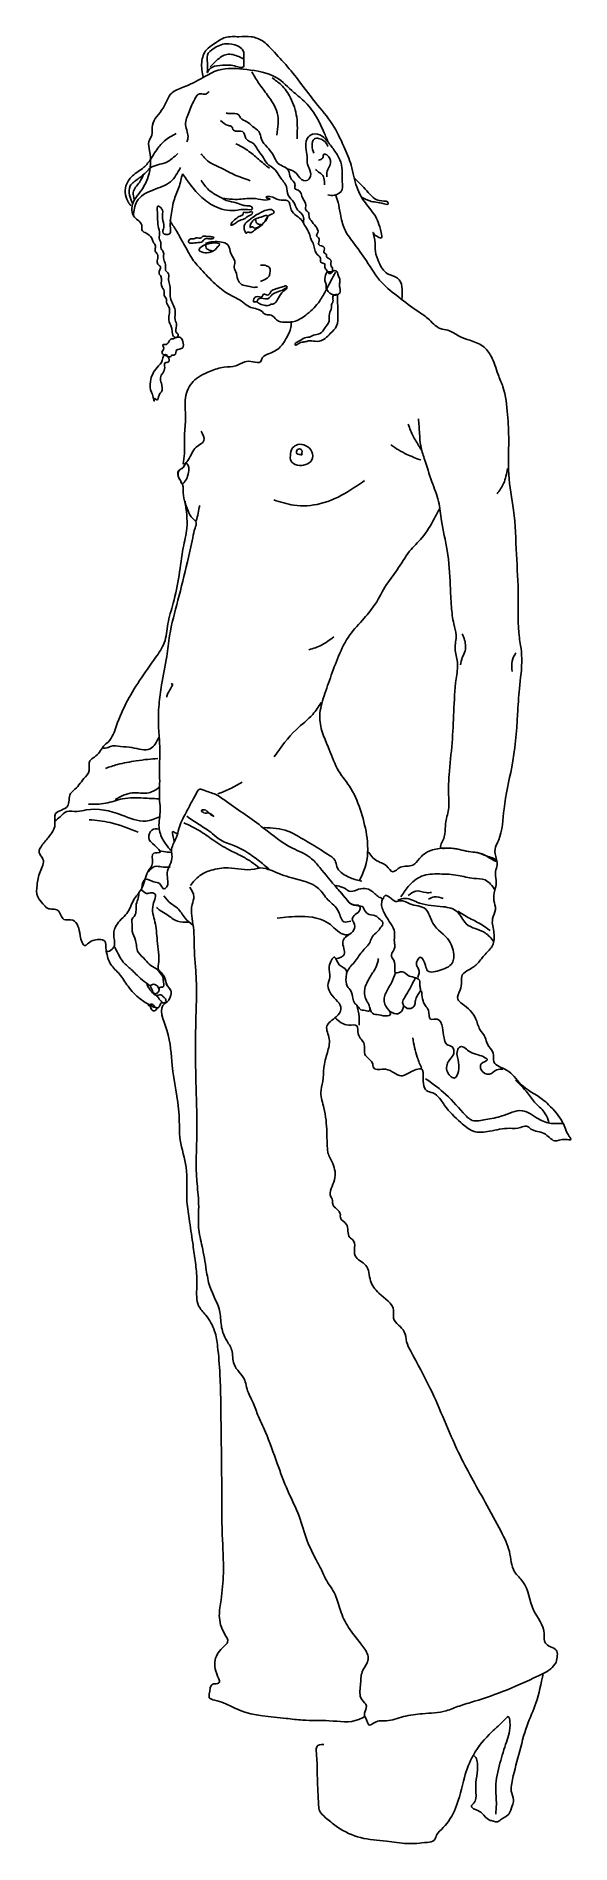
# Model space of a CAD drawing. Header units: centimetres. Extents: x -41909 to -41857, y -711 to -535.
import ezdxf

# ---------------------------------------------------------------- set-up
doc = ezdxf.new("R2010")
doc.units = ezdxf.units.CM
doc.header["$LTSCALE"] = 12
doc.header["$MEASUREMENT"] = 0

msp = doc.modelspace()

# ---------------------------------------------------------------- linework, layer by layer
for points in [[(-41893.01, -538.62), (-41893.15, -537.15), (-41892.66, -535.89), (-41892.03, -535.4), (-41890.84, -534.71), (-41889.51, -534.64), (-41888.33, -534.64), (-41887.21, -535.05), (-41886.23, -535.96), (-41884.76, -537.57), (-41882.03, -541.06), (-41880.36, -543.22), (-41879.24, -545.39), (-41878.54, -547.2), (-41878.26, -548.32), (-41877.56, -550.28), (-41876.23, -552.09), (-41875.6, -553.77), (-41875.6, -554.33), (-41875.81, -554.26), (-41876.3, -553.91), (-41876.37, -553.77), (-41876.23, -554.54), (-41876.16, -555.65), (-41875.81, -556.7), (-41874.97, -557.82), (-41874, -558.24), (-41873.57, -560.33)], [(-41892.31, -537.57), (-41891.68, -536.94), (-41890.7, -536.38), (-41889.51, -536.59), (-41889.1, -536.8)], [(-41898.04, -554.33), (-41898.6, -553.84), (-41898.95, -553.63), (-41899.02, -553.07), (-41899.72, -552.3), (-41899.86, -550.84), (-41899.3, -550), (-41898.39, -548.32), (-41898.25, -545.81), (-41898.32, -544.9), (-41898.04, -544.27), (-41897.97, -543.29), (-41896.93, -541.62), (-41896.09, -540.15), (-41894.97, -539.59), (-41893.01, -538.62), (-41891.54, -537.92), (-41888.75, -537.85), (-41885.88, -538.62), (-41884.13, -540.08), (-41883.01, -541.06), (-41881.83, -542.67), (-41881.2, -543.99), (-41880.75, -545.01)], [(-41885.81, -544.26), (-41885.77, -542.09), (-41886.72, -540.34), (-41887.56, -539.2), (-41888.25, -538.09)], [(-41883.83, -544.64), (-41883.86, -542.51), (-41884.47, -540.61), (-41885.39, -539.35), (-41886.27, -538.66)], [(-41894.62, -544.91), (-41894.5, -544.57), (-41894.73, -543.27), (-41894.39, -541.98), (-41894.12, -541.29), (-41893.89, -540.87), (-41893.67, -540.45), (-41893.25, -540.22), (-41892.79, -540.26), (-41892.44, -540)], [(-41895.04, -548.04), (-41894.24, -549.13), (-41893.15, -550.35), (-41891.68, -551.31), (-41889.66, -551.61), (-41888.94, -551.52), (-41888.19, -551.44), (-41888.23, -551.31), (-41888.48, -551.19), (-41889.03, -551.14), (-41889.78, -550.89), (-41890.75, -550.64), (-41891.09, -550.47), (-41890.42, -550.51), (-41888.73, -550.47), (-41887.6, -550.51), (-41886.59, -550.56), (-41886.46, -550.51), (-41886.76, -550.43), (-41886.84, -550.35), (-41886.5, -550.26), (-41885.58, -550.6), (-41884.74, -550.68), (-41884.4, -551.56), (-41883.31, -552.66), (-41883.01, -553.2), (-41882.63, -553.88), (-41882.46, -554.46), (-41882.25, -554.84), (-41881.92, -555.85), (-41881.54, -556.31), (-41881.5, -556.69), (-41881.12, -556.86), (-41881.12, -557.19), (-41880.91, -557.49), (-41880.78, -557.74), (-41880.45, -557.74), (-41880.36, -557.49), (-41880.4, -557.19), (-41880.49, -557.07), (-41880.53, -556.48), (-41880.91, -556.19), (-41880.99, -555.89), (-41881.16, -555.77), (-41881.16, -555.26), (-41881.71, -554.97), (-41881.67, -554.42), (-41881.92, -554.04), (-41881.79, -553.79), (-41882, -553.2), (-41882.46, -552.61), (-41882.63, -552.32), (-41882.72, -551.82), (-41882.97, -551.56), (-41882.97, -551.1), (-41883.26, -550.47), (-41883.73, -549.63), (-41884.02, -549.51), (-41884.02, -549.13), (-41884.48, -548.41), (-41884.65, -547.74), (-41885.66, -547.03), (-41886.17, -546.19), (-41886.76, -545.43), (-41887.3, -544.67), (-41887.56, -543.92), (-41888.19, -543.41), (-41888.73, -542.95), (-41889.36, -542.57), (-41889.53, -542.28), (-41890.42, -542.15), (-41890.75, -542.11)], [(-41895.65, -544.11), (-41896.79, -544.83), (-41897.63, -545.82), (-41898.11, -546.58)], [(-41891.3, -542.82), (-41890.54, -543.33), (-41890.25, -543.41), (-41890.04, -543.79), (-41889.15, -543.92), (-41888.82, -544.59), (-41888.06, -545.13), (-41887.68, -545.68), (-41887.22, -546.31), (-41886.76, -547.03), (-41885.96, -547.66), (-41885.49, -548.37), (-41884.86, -549.3), (-41884.69, -550.14), (-41884.15, -550.85), (-41883.77, -551.56), (-41883.22, -552.19), (-41883.21, -552.81)], [(-41880.8, -550.09), (-41880.16, -550.15), (-41879.41, -549.57), (-41879.41, -548.82), (-41879.41, -547.67), (-41879.64, -546.68), (-41880.22, -545.7), (-41880.91, -544.81), (-41881.38, -544.35), (-41882.3, -544.17), (-41882.82, -544.58), (-41882.94, -545.73), (-41882.82, -546.54)], [(-41895.5, -546.05), (-41896.64, -546.93), (-41898.2, -547.49), (-41898.53, -547.83)], [(-41893.21, -546.09), (-41892.48, -546.85), (-41891.45, -547.39), (-41890, -548.11), (-41888.4, -548.72)], [(-41889.81, -545.1), (-41888.67, -545.75), (-41887.6, -546.62), (-41886.53, -547.5)], [(-41882.19, -546.02), (-41882.36, -545.27), (-41882.13, -544.64), (-41881.72, -544.58), (-41880.91, -545.15), (-41880.8, -545.39)], [(-41880.91, -548.33), (-41880.91, -547.93), (-41880.68, -547.35), (-41880.63, -546.54), (-41881.2, -546.14), (-41881.32, -546.48), (-41881.72, -546.71)], [(-41898.11, -546.58), (-41898.81, -547.41), (-41899.93, -548.25), (-41900.56, -549.23), (-41900.28, -550.91), (-41900.07, -551.18)], [(-41898.53, -547.83), (-41899.37, -548.53), (-41900.14, -549.23), (-41900.21, -550.14), (-41899.93, -550.91)], [(-41895.23, -547.42), (-41896.22, -548.83), (-41897.94, -549.63), (-41899.5, -550.74), (-41899.83, -552.15)], [(-41884.8, -547.55), (-41883.89, -548.03), (-41883.18, -548.71), (-41882.67, -548.58), (-41882.51, -547.91), (-41882.8, -547.11), (-41882.82, -546.54)], [(-41881.15, -549.14), (-41881.15, -548.79), (-41881.32, -548.21), (-41881.72, -547.87), (-41882.01, -547.64)], [(-41898.88, -548.18), (-41899.23, -548.88), (-41899.86, -549.86), (-41899.72, -550.56)], [(-41895.04, -548.04), (-41895.39, -549.37), (-41895.88, -550.7), (-41896.16, -552.3), (-41896.23, -553.14), (-41896.3, -553.91), (-41896.65, -553.98), (-41896.93, -553.84), (-41896.86, -553.28), (-41897, -552.37), (-41897, -551.6), (-41897.2, -551.32), (-41897.41, -551.18), (-41897.48, -551.81), (-41897.41, -553.14), (-41897.27, -553.91), (-41897.29, -554.48), (-41897.15, -554.75), (-41897.15, -555.26), (-41896.91, -555.68), (-41896.87, -556.42), (-41896.68, -556.93), (-41896.68, -557.49), (-41896.4, -557.82), (-41896.4, -558.42), (-41896.26, -558.98), (-41896.22, -560.18), (-41895.75, -561.39), (-41895.75, -562.32), (-41895.61, -562.87), (-41895.61, -563.61), (-41895.47, -563.71), (-41895.47, -563.85), (-41895.52, -563.99), (-41895.8, -564.03), (-41896.03, -563.52), (-41896.12, -563.06), (-41896.36, -562.32), (-41896.36, -561.06), (-41896.59, -560.6), (-41896.59, -560.32), (-41896.82, -559.95), (-41896.82, -559.53), (-41897.1, -558.98), (-41897.15, -558.05), (-41897.33, -557.77), (-41897.19, -557.12), (-41897.43, -556.89), (-41897.47, -555.91), (-41897.7, -555.59), (-41897.66, -555.13), (-41897.89, -554.71), (-41898.04, -554.33)], [(-41891.09, -550.46), (-41892.48, -549.6), (-41893.21, -548.68)], [(-41878.23, -548.45), (-41877, -549.72), (-41875.53, -550.7), (-41874.9, -550.91), (-41874.9, -550.97), (-41875.32, -550.97), (-41876.72, -550.7), (-41877.53, -550.33)], [(-41871.96, -572), (-41871.84, -573.44), (-41871.73, -574.65), (-41871.38, -575.87), (-41870.63, -578.17), (-41869.99, -580.08), (-41869.7, -581.98), (-41869.13, -584.87), (-41868.84, -588.31), (-41868.72, -590.38), (-41868.49, -592.06), (-41868.26, -593.15), (-41868.37, -594.48), (-41868.14, -595.81), (-41868.26, -597.43), (-41868.49, -600.63), (-41868.66, -603.69), (-41868.95, -606.81), (-41869.01, -608.6), (-41869.01, -610.21), (-41869.3, -611.6), (-41869.36, -612.58), (-41869.53, -613.18), (-41869.76, -613.7), (-41869.76, -613.94), (-41869.3, -613.99), (-41867.22, -614.28), (-41865.66, -614.57), (-41864.5, -615.21), (-41864.33, -615.26), (-41864.39, -614.8), (-41864.1, -613.18), (-41863.58, -610.13), (-41862.83, -606.08), (-41862.25, -600.89), (-41862.08, -598.38), (-41861.84, -595.43), (-41861.96, -594.16), (-41862.08, -593.41), (-41862.19, -589.37), (-41862.36, -585.25), (-41862.65, -580.92), (-41863.12, -577.45), (-41863.12, -574.1), (-41863.23, -571.59), (-41863.69, -568.88), (-41864.16, -567.67), (-41864.85, -565.88), (-41865.66, -564.9), (-41866.93, -564.32), (-41867.97, -563.92), (-41869.07, -563.34), (-41869.82, -563.17), (-41871.03, -562.18), (-41872.02, -561.49), (-41873.86, -560.11), (-41875.54, -558.69), (-41877.04, -556.56), (-41878.37, -554.71), (-41879.18, -553.44), (-41879.59, -552), (-41879.82, -550.84), (-41880.05, -550.09)], [(-41896.29, -552.6), (-41895.65, -553.58), (-41895.01, -554.74), (-41894.61, -555.43), (-41894.15, -556.24), (-41893.22, -557.39), (-41891.84, -558.81), (-41890.56, -559.79), (-41889.12, -560.6), (-41888.48, -561.06), (-41887.33, -561.46), (-41886.87, -561.81), (-41886.35, -561.87), (-41885.83, -562.33), (-41885.02, -562.56), (-41883.98, -562.44), (-41882.82, -561.75), (-41881.61, -560.48), (-41880.97, -559.38), (-41880.05, -557.65)], [(-41887.88, -552.48), (-41887.83, -552.78), (-41887.61, -552.97), (-41887.18, -553.02)], [(-41892.78, -554.82), (-41892.03, -554.69), (-41891.22, -554.72), (-41890.6, -554.98), (-41890.28, -555.9), (-41889.9, -556.81), (-41889.98, -557.08), (-41889.82, -557.62), (-41889.63, -558.37), (-41889.25, -558.86), (-41888.63, -559.02), (-41888.02, -559.15), (-41887.69, -559.1)], [(-41892.76, -555.01), (-41892.73, -555.28), (-41892.43, -555.5), (-41892.08, -555.6)], [(-41887.4, -558.56), (-41886.83, -558.29), (-41886.56, -558.05), (-41886.48, -557.73), (-41886.51, -557.24), (-41886.83, -557.03), (-41887.4, -556.97)], [(-41887.72, -560.5), (-41887.58, -560.26), (-41886.67, -560.26), (-41886.26, -559.85), (-41885.3, -559.45), (-41884.81, -559.13)], [(-41884.38, -562.44), (-41884.44, -563.08), (-41884.84, -564.06), (-41885.48, -564.98), (-41886.52, -565.62), (-41887.21, -566.02), (-41887.39, -566.43), (-41888.14, -566.43), (-41888.95, -566.43), (-41889.81, -566.83), (-41890.97, -566.95), (-41892.3, -567.35), (-41893.28, -567.81), (-41894.49, -569.08), (-41894.78, -570.87), (-41894.73, -571.91), (-41894.84, -573.61), (-41894.84, -575.4), (-41894.96, -576.44)], [(-41872.95, -572.54), (-41872.47, -573.71), (-41871.85, -574.74), (-41871.63, -575.11)], [(-41893.22, -573.21), (-41892.93, -574.13), (-41893.69, -574.77), (-41894.44, -575.98), (-41894.73, -576.38), (-41895.07, -576.85), (-41895.42, -577.08), (-41895.36, -577.83), (-41894.96, -578.64), (-41894.96, -578.98), (-41894.49, -581), (-41894.03, -581.75), (-41893.69, -582.16), (-41893.8, -582.68), (-41894.03, -583.63), (-41894.55, -586), (-41895.48, -589.75), (-41896.29, -593.21), (-41896.57, -595.23), (-41897.09, -598.03), (-41897.33, -599.94), (-41897.38, -602.07), (-41897.27, -603.75), (-41897.27, -605.77), (-41897.27, -607.96), (-41897.27, -609.4), (-41897.21, -610.27), (-41897.33, -611.94), (-41896.92, -613.21), (-41896.4, -613.94), (-41896.17, -614.22)], [(-41874.66, -574.56), (-41873.09, -575.48), (-41871.71, -576.03)], [(-41863.25, -576.86), (-41863.62, -578.33), (-41864.26, -579.34)], [(-41886.1, -579.93), (-41884.15, -580.44), (-41881.53, -580.3), (-41878.84, -579.12), (-41877.22, -578.05)], [(-41894.78, -580.05), (-41894.61, -582.71), (-41894.96, -584.61), (-41895.36, -587.32), (-41895.94, -590.04), (-41896.46, -592.06), (-41896.81, -593.9), (-41897.67, -595.35), (-41899.23, -597.6), (-41900.56, -599.85), (-41901.6, -602.3), (-41902.53, -603.8), (-41902.82, -604.15), (-41902.58, -604.21), (-41902.06, -604.04), (-41901.08, -604.04), (-41899.98, -604.15), (-41898.19, -604.27), (-41897.33, -603.11)], [(-41893.68, -581.99), (-41893.5, -581.22), (-41893.35, -580.48)], [(-41877.74, -617.17), (-41877.16, -615.84), (-41876.98, -613.01), (-41877.56, -610.47), (-41878.55, -608.16), (-41879.76, -606.43), (-41880.68, -604.35), (-41881.26, -602.91), (-41881.61, -601.24), (-41881.26, -599.36), (-41880.57, -597.34), (-41879.76, -595.2), (-41878.66, -593.13), (-41877.27, -591.51), (-41876.18, -590.12), (-41875.08, -588.22), (-41874.04, -586.78), (-41872.82, -584.96), (-41871.61, -583.63), (-41870.4, -581.78), (-41869.88, -580.8)], [(-41882.68, -594.58), (-41881.42, -594.13), (-41880.24, -593.33)], [(-41867.85, -596.07), (-41867.66, -595.33), (-41867.39, -594.69), (-41867.48, -593.49), (-41867.66, -593.03)], [(-41862.42, -594.87), (-41862.79, -595.7), (-41862.79, -596.71)], [(-41896.15, -597.96), (-41896.02, -597.92), (-41896.1, -598.22), (-41896.45, -598.83), (-41896.58, -599.22)], [(-41886.06, -605.06), (-41883.89, -602.37), (-41882.29, -600.9), (-41881.47, -599.74)], [(-41902.77, -604.02), (-41903.65, -605.08), (-41904.09, -605.45), (-41904.16, -606.39), (-41904.67, -607.19), (-41905.69, -608.36), (-41905.98, -608.65), (-41906.28, -609.89), (-41907.44, -610.61), (-41907.51, -611.71), (-41908.1, -612.87), (-41908.75, -613.67), (-41909.04, -614.4), (-41908.68, -615.05), (-41908.97, -616.29), (-41909.26, -617.6), (-41909.19, -618.76), (-41908.68, -619.42), (-41908.24, -619.86), (-41907.22, -620.07), (-41906.64, -620.95), (-41905.77, -621.02), (-41905.26, -621.6), (-41905.04, -622.55), (-41904.53, -623.49), (-41904.24, -623.27), (-41903.65, -622.98), (-41902.56, -623.2), (-41902.42, -624.08), (-41901.91, -623.86), (-41901.69, -623.49), (-41901.76, -622.47), (-41901.4, -621.38), (-41900.38, -620.22), (-41899.72, -618.91), (-41899, -617.91), (-41898.41, -616.29), (-41897.97, -615.42), (-41897.83, -614.47), (-41897.24, -614.4), (-41897.75, -613.74), (-41898.34, -612.94), (-41898.04, -612.22), (-41897.31, -612.12)], [(-41902.56, -606.18), (-41901.4, -605.81), (-41899.57, -605.45), (-41898.41, -605.3), (-41897.46, -605.23)], [(-41897.24, -608), (-41898.34, -608.58), (-41899.94, -608.58), (-41901.61, -609.23)], [(-41891.57, -608.68), (-41890.39, -608.18), (-41889.2, -607.54)], [(-41897.39, -609.16), (-41898.85, -609.09), (-41900.89, -609.16), (-41902.56, -609.6), (-41904.24, -609.67)], [(-41885.77, -620.83), (-41883.46, -620.66), (-41880.57, -621.46), (-41879.12, -622.45), (-41878.89, -622.45), (-41878.26, -621.98), (-41878.26, -621.29), (-41878.43, -620.94), (-41878.14, -620.48), (-41877.68, -620.02), (-41877.74, -619.62), (-41878.26, -619.56), (-41878.89, -619.1), (-41879.93, -617.89), (-41881.61, -615.87), (-41882.53, -614.91), (-41884.27, -613.99), (-41887.1, -612.03), (-41888.89, -610.7), (-41890.74, -609.43), (-41891.78, -608.74), (-41892.93, -608.33), (-41893.34, -608.22), (-41893.74, -608.74), (-41894.21, -609.6), (-41894.78, -610.7), (-41895.19, -611.51), (-41895.71, -613.12), (-41896.11, -614.22), (-41896.05, -614.8), (-41896.52, -616.41), (-41896.46, -617.22), (-41896.52, -617.68), (-41896.81, -617.97), (-41897.27, -617.45), (-41897.85, -617.28), (-41898.71, -617.05), (-41898.94, -617.45), (-41899, -617.91)], [(-41897.26, -610.92), (-41898.63, -611.34), (-41900.96, -610.76), (-41904.46, -610.25), (-41905.33, -610.4), (-41906.35, -610.4), (-41907, -610.91), (-41907.51, -611.34)], [(-41899.36, -612.43), (-41902.12, -611.49), (-41904.16, -611.2)], [(-41894.9, -611.51), (-41893.4, -612.26), (-41892.07, -613.18), (-41890.45, -614.16), (-41889.29, -614.74), (-41888.31, -615.32), (-41887.5, -615.95)], [(-41894.61, -610.87), (-41893.4, -611.68), (-41892.12, -612.55), (-41891.32, -613.18), (-41889.93, -613.76), (-41888.37, -614.62), (-41887.21, -615.49), (-41886.52, -616.07)], [(-41895.84, -613.32), (-41895.93, -612.88), (-41895.97, -612.37), (-41895.8, -612.45), (-41895.54, -612.54)], [(-41887.04, -611.97), (-41884.73, -612.31), (-41883.23, -613.12), (-41881.49, -614.16), (-41880.86, -614.57), (-41880.11, -615.2), (-41879.93, -615.78), (-41878.89, -616.76), (-41877.74, -617.16), (-41877.5, -617.22)], [(-41897.28, -614.26), (-41896.52, -614.37), (-41896.06, -614.41)], [(-41869.66, -614), (-41868.76, -613.98), (-41867.08, -614.31), (-41866.09, -614.45), (-41865.3, -614.75), (-41864.3, -615.24), (-41864.42, -616.44), (-41864.34, -617.38), (-41864.49, -618.1), (-41864.56, -619.11), (-41864.42, -619.97), (-41864.7, -620.91), (-41864.56, -622.28), (-41864.7, -623.5), (-41865.43, -624.37), (-41866.15, -625.23), (-41867.01, -625.88), (-41867.66, -626.38), (-41867.73, -627.03), (-41867.88, -627.83), (-41868.1, -628.76), (-41867.66, -629.2), (-41866.36, -630.64), (-41865.93, -631.72), (-41865.43, -632.51), (-41865.21, -633.16), (-41864.63, -634.02), (-41864.56, -634.89), (-41863.33, -635.68), (-41861.96, -637.05), (-41859.8, -638.56), (-41859.22, -639.07), (-41857.85, -640.8), (-41857.2, -642.17), (-41857.05, -642.46), (-41857.56, -642.46), (-41858.64, -642.6), (-41859.65, -641.88), (-41860.95, -641.45), (-41861.38, -641.16), (-41861.96, -641.3), (-41863.04, -641.38), (-41864.99, -641.66), (-41866.58, -641.66), (-41867.81, -640.8), (-41869.39, -639.14), (-41870.55, -637.92), (-41871.13, -637.7), (-41871.49, -636.04), (-41871.56, -635.68), (-41872.64, -635.83), (-41873.65, -636.26), (-41875.17, -635.61), (-41876.32, -635.47), (-41876.47, -634.96), (-41877.19, -634.17), (-41877.26, -633.16), (-41877.84, -632.15), (-41877.98, -631.36), (-41878.77, -631.29), (-41880.1, -630.57)], [(-41869.72, -613.98), (-41871.05, -614.35), (-41871.85, -615), (-41872.5, -615.65), (-41873.72, -615.86), (-41874.45, -616.29), (-41875.09, -615.72), (-41876.03, -615.21), (-41876.92, -614.27)], [(-41898.36, -616.28), (-41897.74, -615.78), (-41897.09, -615.82), (-41896.25, -615.86)], [(-41894.26, -617.65), (-41893.34, -616.67), (-41892.24, -616.15), (-41890.56, -615.92), (-41888.02, -616.04), (-41887.39, -615.92), (-41886.4, -616.15), (-41884.32, -616.9), (-41881.72, -617.94), (-41880.8, -619.04), (-41879.76, -620.19), (-41879.24, -621.18), (-41878.55, -621.12)], [(-41873.68, -618.76), (-41872.95, -617.75), (-41871.64, -616.73), (-41869.89, -616.51), (-41868.07, -616.65), (-41866.54, -616.94), (-41865.44, -617.09), (-41864.43, -618.11)], [(-41902.5, -624.05), (-41902.04, -625.35), (-41901.2, -626.31), (-41900.36, -627.49), (-41899.17, -628.72), (-41898.18, -629.36), (-41897.72, -629.56), (-41897.37, -629.56), (-41897.22, -629.29), (-41897.14, -629.14), (-41896.76, -629.1), (-41896.46, -628.95), (-41896.2, -628.47), (-41896.14, -628), (-41896.51, -627.45), (-41896.71, -626.86), (-41897.07, -626.38), (-41897.49, -625.85), (-41898.14, -625.47), (-41898.67, -624.89), (-41899.36, -624.17), (-41899.63, -623.02), (-41899.94, -622.11), (-41899.97, -621.38), (-41899.94, -620.88), (-41899.71, -620.58), (-41899.55, -619.47), (-41899.36, -618.86), (-41899.29, -618.28)], [(-41877.22, -698.9), (-41877.79, -699.19), (-41880.68, -699.31), (-41883.28, -699.25), (-41884.9, -699.08), (-41889.47, -698.27), (-41890.97, -697.58), (-41891.89, -697.29), (-41892.41, -697.06), (-41892.41, -696.71), (-41892.07, -695.73), (-41891.6, -695.67), (-41891.43, -695.56), (-41891.49, -695.21), (-41891.84, -693.36), (-41890.97, -692.03), (-41890.62, -691.63), (-41890.91, -690.82), (-41891.43, -689.03), (-41891.26, -687.47), (-41891.03, -684.88), (-41891.14, -681.12), (-41891.2, -675.24), (-41891.26, -670.33), (-41891.37, -665.42), (-41891.6, -662.71), (-41891.89, -661.21), (-41892.76, -659.65), (-41893.45, -658.73), (-41893.63, -656.88), (-41893.69, -655.15), (-41893.8, -654.28), (-41894.03, -652.58), (-41894.38, -650.21), (-41894.61, -648.31), (-41894.67, -645.19), (-41895.25, -642.53), (-41895.36, -640.11), (-41896.05, -635.23), (-41896.57, -631.77), (-41896.75, -629.17), (-41896.57, -629.06), (-41896.23, -628.54), (-41896.17, -627.9), (-41896.52, -627.44), (-41896.63, -627.21), (-41896.81, -626.54), (-41897.21, -626.08), (-41897.38, -625.85), (-41897.38, -625.33), (-41897.5, -623.02), (-41897.73, -621.18), (-41897.9, -619.5), (-41897.79, -618.41), (-41898.08, -618.35), (-41898.54, -618.41), (-41899.06, -618)], [(-41894.03, -621.52), (-41894.78, -620.83), (-41895.53, -619.85), (-41896.17, -619.39), (-41896.86, -618.64)], [(-41858.49, -693.6), (-41859.01, -694.23), (-41859.76, -694.69), (-41863.35, -696.31), (-41866.47, -697.41), (-41867.97, -697.87), (-41869.24, -698.33), (-41871.55, -698.62), (-41873.4, -698.91), (-41875.08, -699.31), (-41876.23, -699.48), (-41876.81, -699.72), (-41876.93, -699.48), (-41877.22, -698.56), (-41877.04, -697.87), (-41877.5, -697.23), (-41877.62, -695.85), (-41877.45, -694.52), (-41876.98, -693.65), (-41876.87, -693.19), (-41877.39, -692.04), (-41878.78, -690.19), (-41879.59, -688.52), (-41880.11, -686.96), (-41881.03, -685.43), (-41881.43, -684.56), (-41881.95, -683.58), (-41882.82, -681.73), (-41883.63, -679.31), (-41884.73, -676.83), (-41885.77, -674.14), (-41886.92, -671.08), (-41887.68, -669.35), (-41888.2, -668.08), (-41888.77, -666.7), (-41888.95, -666), (-41889.99, -664.45), (-41890.22, -663.06), (-41890.74, -662.08), (-41891.2, -660.87), (-41891.37, -659.37), (-41892.36, -656.85), (-41892.7, -655.24), (-41893.11, -652.93), (-41893.45, -651.08), (-41893.45, -648.77), (-41893.63, -646.52), (-41893.63, -641.87), (-41893.74, -635.81), (-41893.74, -631.43), (-41893.74, -625.86), (-41893.86, -624.35), (-41893.97, -621.7), (-41894.09, -619.51), (-41893.92, -618.73), (-41894.32, -617.8)], [(-41872, -626.62), (-41871.93, -625.82), (-41872.15, -625.38), (-41871.78, -624.66), (-41871.27, -625.46), (-41871.05, -625.97), (-41869.74, -625.89), (-41868.58, -625.09), (-41868.5, -624.58), (-41868.94, -623.06), (-41870.54, -621.31), (-41871.27, -619.93), (-41872.8, -619.42), (-41873.75, -619.13), (-41874.04, -619.2), (-41874.62, -618.91), (-41875.21, -618.62), (-41875.43, -618.98)], [(-41872.95, -618.62), (-41872.22, -618.18), (-41871.2, -618.33), (-41870.69, -618.33)], [(-41894.44, -621.23), (-41895.53, -621.12), (-41896.57, -620.48), (-41897.21, -620.08), (-41897.56, -619.79)], [(-41864.57, -623.13), (-41865.44, -622.26), (-41867.27, -621.38), (-41868.14, -620.22), (-41869.52, -619.71), (-41871.86, -619.35), (-41873.24, -618.91), (-41873.97, -619.05)], [(-41870.98, -618.98), (-41870.4, -618.76), (-41869.52, -618.91)], [(-41864.94, -622.04), (-41866.17, -621.24), (-41867.41, -620.58), (-41868.07, -620.15)], [(-41901.66, -623.67), (-41901.2, -624.55), (-41900.82, -625.12), (-41900.05, -625.85), (-41899.13, -626.73), (-41898.41, -627.3), (-41898.25, -627.42), (-41897.98, -627.91), (-41897.68, -628.22), (-41897.45, -628.1), (-41897.3, -627.76), (-41897.3, -627.65), (-41896.95, -627.57), (-41896.88, -627.11), (-41896.95, -626.61), (-41897.03, -626.27)], [(-41880.02, -624.82), (-41879.21, -624.37), (-41879.35, -623.14), (-41878.57, -622.32)], [(-41858.49, -693.6), (-41858.49, -692.41), (-41859.53, -691.72), (-41859.65, -690.8), (-41860.69, -688.49), (-41861.73, -685.72), (-41862.54, -684.74), (-41863.06, -682.77), (-41863.87, -680.81), (-41865.43, -677.92), (-41868.03, -673.08), (-41870.8, -666.81), (-41872.71, -663.18), (-41873.11, -662.25), (-41873.34, -661.27), (-41874.38, -659.94), (-41874.38, -659.19), (-41875.83, -657.49), (-41876.64, -656.28), (-41877.1, -654.78), (-41878.14, -653.85), (-41878.37, -652.29), (-41878.66, -652.06), (-41879.01, -650.74), (-41879.59, -650.1), (-41879.59, -649.81), (-41880.34, -648.77), (-41880.39, -648.31), (-41880.51, -648.08), (-41880.16, -646.41), (-41880.34, -644.82), (-41880.8, -643.78), (-41880.86, -643.32), (-41880.91, -641.76), (-41881.2, -639.39), (-41881.49, -637.89), (-41881.32, -636.79), (-41881.2, -635.47), (-41880.86, -633.97), (-41880.68, -632.64), (-41880.91, -631.4), (-41879.99, -630.47), (-41879.53, -629.72), (-41880.51, -628.22), (-41880.8, -627.41), (-41880.63, -626.61), (-41880.68, -625.57), (-41880.16, -624.64), (-41879.7, -625.39), (-41879.01, -625.91), (-41878.95, -626.14)], [(-41875.86, -624.78), (-41875.94, -625.21), (-41876.29, -625.95), (-41876.84, -626.85), (-41877.15, -627.56), (-41877.23, -628.07), (-41877.11, -628.73), (-41876.8, -629.28), (-41876.68, -629.71)], [(-41898.52, -627.3), (-41897.72, -628.33), (-41897.45, -628.52), (-41897.3, -628.75), (-41897.03, -629.02)], [(-41898.18, -627.42), (-41897.87, -627.3), (-41897.41, -627.57), (-41897.33, -627.76)], [(-41874.2, -626.17), (-41874.6, -627.17), (-41875.15, -628.15), (-41875.31, -628.66), (-41875.23, -629.24), (-41874.71, -630)], [(-41872.25, -626.65), (-41872.8, -627.75), (-41873.27, -628.54), (-41873.5, -629.09), (-41873.38, -629.44)], [(-41897.56, -628.41), (-41897.41, -628.37), (-41897.14, -628.33), (-41896.91, -628.52), (-41896.65, -628.79), (-41896.68, -628.98)], [(-41871.64, -627.94), (-41871.27, -629.4), (-41870.98, -629.84), (-41870.76, -630.71), (-41870.11, -630.71), (-41869.6, -631.51), (-41869.45, -632.53), (-41869.16, -633.18), (-41868.65, -633.4), (-41868.5, -634.06), (-41868.87, -634.64), (-41869.16, -635.73), (-41868.43, -636.46), (-41867.99, -635.51), (-41868.14, -634.42), (-41868.14, -633.77), (-41867.85, -633.4), (-41866.9, -633.91), (-41866.1, -634.2), (-41865.23, -634.71), (-41865.81, -635.08), (-41865.81, -635.66), (-41865.01, -636.09), (-41864.28, -635.66), (-41863.7, -635.58)], [(-41877.76, -631.29), (-41877.76, -630.49), (-41877.97, -629.33)], [(-41871.64, -635.51), (-41872.07, -634.42), (-41872.51, -632.53)], [(-41871.27, -636.53), (-41869.52, -637.84), (-41867.56, -639.88), (-41866.68, -640.6), (-41865.37, -640.53), (-41863.77, -640.17), (-41861.8, -639.66), (-41860.2, -640.46), (-41858.96, -640.9), (-41858.31, -640.9), (-41857.87, -640.9)], [(-41859.18, -640.82), (-41859.54, -639.95), (-41860.49, -638.93), (-41861.29, -637.91), (-41862.46, -636.68)], [(-41859.76, -694.69), (-41860.46, -697.58), (-41861.32, -699.77), (-41862.13, -702.6), (-41862.83, -705.43), (-41862.88, -706.18), (-41862.65, -707.05), (-41862.77, -707.62), (-41863.12, -708.43), (-41863.93, -709.01), (-41864.21, -709.18), (-41864.62, -709.13), (-41865.02, -709.01), (-41865.72, -708.37), (-41866.29, -708.03), (-41866.64, -707.86), (-41866.76, -707.68), (-41866.58, -707.39), (-41866.41, -707.16), (-41866.35, -706.01), (-41866.18, -703.47), (-41866.35, -702.89), (-41866.58, -702.66)], [(-41864.39, -708.43), (-41864.33, -707.51), (-41864.39, -705.78), (-41863.98, -703.47), (-41863.35, -701.39), (-41863, -699.43), (-41863.17, -698.91), (-41863.46, -699.14), (-41864.79, -700.41), (-41866.58, -702.66), (-41867.45, -704.85), (-41868.32, -707.86), (-41869.53, -709.76), (-41870.17, -710.51), (-41870.4, -710.97), (-41871.09, -711.2), (-41873.06, -711.32), (-41875.08, -711.09), (-41877.62, -710.74), (-41879.87, -709.7), (-41880.91, -708.89), (-41881.49, -708.32), (-41881.61, -708.14), (-41881.72, -707.57), (-41881.84, -704.91), (-41881.9, -702.95), (-41881.95, -702.31), (-41881.9, -701.85), (-41881.2, -701.62)]]:
    msp.add_spline(points, degree=3)
for points, start_tangent, end_tangent in [([(-41892.59, -538.13), (-41892.17, -537.64), (-41891.12, -537.43), (-41889.93, -537.5), (-41889.03, -537.5), (-41889.03, -537.43), (-41889.03, -536.66), (-41889.03, -536.31), (-41889.17, -535.89), (-41889.65, -535.54), (-41890.77, -535.33), (-41892.03, -535.82), (-41892.59, -536.45), (-41892.59, -537.15), (-41892.59, -537.78), (-41892.59, -538.13)], (0.223036, 0.97481), (0.223036, 0.97481)), ([(-41888.82, -553.85), (-41888.99, -553.1), (-41888.66, -552.7), (-41888.02, -552.21), (-41887.1, -551.7), (-41886.13, -551.68), (-41886.08, -551.81), (-41886.45, -552.05), (-41886.67, -552.21), (-41886.99, -552.7), (-41887.48, -553.21), (-41887.99, -553.56), (-41888.39, -553.8), (-41888.72, -553.8), (-41888.82, -553.85)], (-0.509253, 0.860617), (-0.509253, 0.860617)), ([(-41890.14, -553.05), (-41890.28, -553.07), (-41890.17, -552.78), (-41889.71, -552.37), (-41889.28, -552.13), (-41889.15, -552.08), (-41889.09, -551.86), (-41888.61, -551.84), (-41888.23, -551.76), (-41888.2, -551.84), (-41888.61, -552.19), (-41888.99, -552.46), (-41889.58, -552.67), (-41889.93, -552.94), (-41890.14, -553.05)], (-0.824652, -0.56564), (-0.824652, -0.56564)), ([(-41888.39, -553.32), (-41888.34, -552.91), (-41887.93, -552.48), (-41887.34, -552.27), (-41886.7, -552.19), (-41886.72, -552.27), (-41886.88, -552.64), (-41887.48, -553.15), (-41888.07, -553.32), (-41888.28, -553.24), (-41888.39, -553.32)], (-0.291773, 0.956488), (-0.291773, 0.956488)), ([(-41892.24, -554.42), (-41892.03, -554.37), (-41891.97, -554.31), (-41892.22, -554.2), (-41892.62, -554.18), (-41893.08, -554.18), (-41893.19, -554.31), (-41893.7, -554.31), (-41893.83, -554.37), (-41894.05, -554.42), (-41894.29, -554.42), (-41894.45, -554.72), (-41893.99, -554.82), (-41893.54, -554.77), (-41893.08, -554.66), (-41892.92, -554.47), (-41892.49, -554.39), (-41892.24, -554.42)], (0.99696, 0.077913), (0.99696, 0.077913)), ([(-41891.46, -554.85), (-41892.14, -554.82), (-41892.97, -555.06), (-41893.4, -555.52), (-41893.32, -555.6), (-41892.65, -555.76), (-41891.81, -555.44), (-41891.52, -555.12), (-41891.44, -555.04), (-41891.46, -554.85)], (-0.970615, 0.240638), (-0.970615, 0.240638)), ([(-41880.37, -557.59), (-41879.96, -557.55), (-41879.81, -557.97), (-41879.65, -558.32), (-41879.67, -558.78), (-41879.65, -559.17), (-41879.65, -559.71), (-41879.77, -559.81), (-41880.06, -559.9), (-41880.45, -559.81), (-41880.79, -559.56), (-41880.99, -559.15), (-41880.99, -558.86), (-41881.1, -558.47), (-41880.97, -557.78), (-41880.91, -557.66), (-41880.6, -557.64), (-41880.37, -557.59)], (0.84088, 0.541221), (0.84088, 0.541221)), ([(-41888.07, -560.55), (-41887.85, -560.07), (-41887.23, -560.04), (-41887.1, -559.83), (-41886.7, -559.91), (-41886.32, -559.48), (-41885.97, -559.32), (-41885.67, -559.23), (-41885.24, -559.1), (-41884.81, -559.05), (-41884.81, -559.21), (-41885.05, -559.45), (-41885.32, -559.69), (-41885.73, -560.34), (-41886.13, -560.77), (-41886.43, -560.82), (-41886.64, -560.93), (-41887.07, -560.88), (-41887.56, -560.71), (-41887.85, -560.55), (-41888.07, -560.55)], (-0.239823, 0.970817), (-0.239823, 0.970817)), ([(-41880.18, -559.89), (-41879.9, -559.87), (-41879.87, -560.1), (-41879.85, -560.93), (-41879.85, -561.84), (-41879.96, -562.92), (-41880.58, -563.67), (-41881.06, -564.14), (-41881.87, -564.43), (-41882.55, -564.37), (-41882.88, -564.43), (-41883.24, -564.5), (-41883.73, -564.68), (-41883.98, -564.79), (-41884.02, -564.68), (-41883.71, -564.45), (-41883.07, -564.08), (-41882.47, -563.96), (-41882.22, -563.83), (-41881.6, -563.67), (-41881.08, -563.09), (-41880.7, -562.47), (-41880.66, -561.74), (-41880.45, -561.14), (-41880.45, -560.85), (-41880.31, -560.56), (-41880.31, -560.04), (-41880.18, -559.89)], (0.922944, 0.384935), (0.922944, 0.384935)), ([(-41895.62, -564.04), (-41895.2, -564.08), (-41895.01, -564.45), (-41895.01, -565.05), (-41895.34, -565.19), (-41895.61, -565.28), (-41895.8, -565.75), (-41896.12, -565.8), (-41896.22, -565.93), (-41896.59, -565.84), (-41896.87, -565.75), (-41897.05, -565.52), (-41896.87, -565.1), (-41896.96, -564.77), (-41896.64, -564.73), (-41896.31, -564.36), (-41896.03, -564.17), (-41895.89, -564.17), (-41895.75, -564.08), (-41895.62, -564.04)], (0.941074, 0.338202), (0.941074, 0.338202)), ([(-41896.77, -565.75), (-41896.96, -566.03), (-41897.01, -566.31), (-41897.52, -567), (-41898.17, -568.35), (-41898.08, -569.41), (-41897.94, -569.74), (-41897.8, -570.25), (-41897.75, -570.02), (-41897.56, -570.16), (-41897.33, -569.69), (-41897.1, -569.37), (-41897.1, -568.53), (-41897.19, -567.98), (-41896.77, -567), (-41896.73, -566.54), (-41896.4, -566.44), (-41896.45, -565.93), (-41896.77, -565.75)], (-0.775884, -0.630876), (-0.775884, -0.630876)), ([(-41884.44, -576.07), (-41883.81, -576.55), (-41882.97, -576.47), (-41882.38, -576.03), (-41882.38, -575.22), (-41882.97, -574.63), (-41883.74, -574.52), (-41884.26, -574.85), (-41884.48, -575.63), (-41884.44, -576.07)], (0.447958, -0.894055), (0.447958, -0.894055)), ([(-41883.37, -575.33), (-41883.37, -575.08), (-41883.67, -574.96), (-41883.85, -575.11), (-41883.85, -575.41), (-41883.63, -575.48), (-41883.34, -575.48), (-41883.37, -575.33)], (0.622948, 0.782264), (0.622948, 0.782264)), ([(-41894.82, -578.16), (-41894.53, -577.61), (-41894.42, -576.88), (-41894.53, -576.47), (-41894.71, -576.35), (-41894.98, -576.76), (-41895.34, -577.01), (-41895.43, -577.68), (-41895.24, -578.05), (-41895.05, -578.37), (-41894.82, -578.16)], (0.689643, 0.724149), (0.689643, 0.724149)), ([(-41892.01, -610.87), (-41892.47, -610.53), (-41892.88, -610.24), (-41893.17, -610.29), (-41892.93, -610.53), (-41892.41, -610.58), (-41892.01, -610.87)], (-0.918083, 0.396389), (-0.918083, 0.396389)), ([(-41877.71, -619.65), (-41878.17, -619.56), (-41878.56, -619.43), (-41879.03, -618.94), (-41879.46, -618.43), (-41879.81, -618.02), (-41880.08, -617.71), (-41879.03, -618), (-41878.72, -618.19), (-41878.01, -618.08), (-41877.19, -617.92), (-41876.52, -618.19), (-41875.7, -618.82), (-41875.54, -618.9), (-41875.54, -619.29), (-41875.27, -620.35), (-41874.8, -621.17), (-41874.33, -622), (-41874.29, -623.33), (-41874.25, -623.68), (-41874.6, -624.42), (-41874.29, -625.17), (-41874.17, -626.19), (-41873.54, -626.07), (-41872.99, -626.42), (-41872.37, -626.62), (-41871.86, -626.89), (-41871.82, -627.44), (-41871.74, -627.83), (-41871.93, -628.22), (-41872.17, -628.62), (-41872.25, -628.89), (-41872.29, -629.28), (-41872.56, -629.6), (-41873.19, -629.56), (-41873.39, -629.44), (-41873.46, -629.63), (-41873.7, -630.03), (-41874.33, -630.14), (-41874.72, -630.03), (-41874.68, -630.18), (-41875.15, -630.38), (-41876.01, -630.26), (-41876.56, -629.99), (-41876.68, -629.71), (-41876.72, -629.87), (-41877.15, -629.87), (-41877.7, -629.71), (-41877.82, -629.52), (-41878.17, -629.16), (-41878.37, -628.66), (-41878.56, -627.95), (-41878.92, -627.48), (-41879.03, -626.62), (-41878.95, -626.14), (-41878.25, -625.17), (-41877.47, -624.11), (-41876.68, -623.13), (-41876.45, -622.62), (-41876.01, -622.19), (-41875.62, -621.72), (-41875.43, -621.29), (-41875.86, -620.82), (-41876.09, -620.62), (-41876.76, -620.47), (-41877.23, -620.04), (-41877.47, -619.68), (-41877.71, -619.65)], (-0.966333, 0.257293), (-0.966333, 0.257293)), ([(-41898.37, -629.33), (-41898.02, -629.25), (-41897.87, -629.33), (-41897.72, -629.52), (-41897.53, -629.67), (-41897.6, -629.78), (-41897.87, -629.9), (-41898.14, -629.59), (-41898.21, -629.44), (-41898.37, -629.33)], (0.908665, 0.417525), (0.908665, 0.417525))]:
    msp.add_spline(points, degree=3, dxfattribs=dict(start_tangent=start_tangent, end_tangent=end_tangent))

doc.saveas('drawing.dxf')
